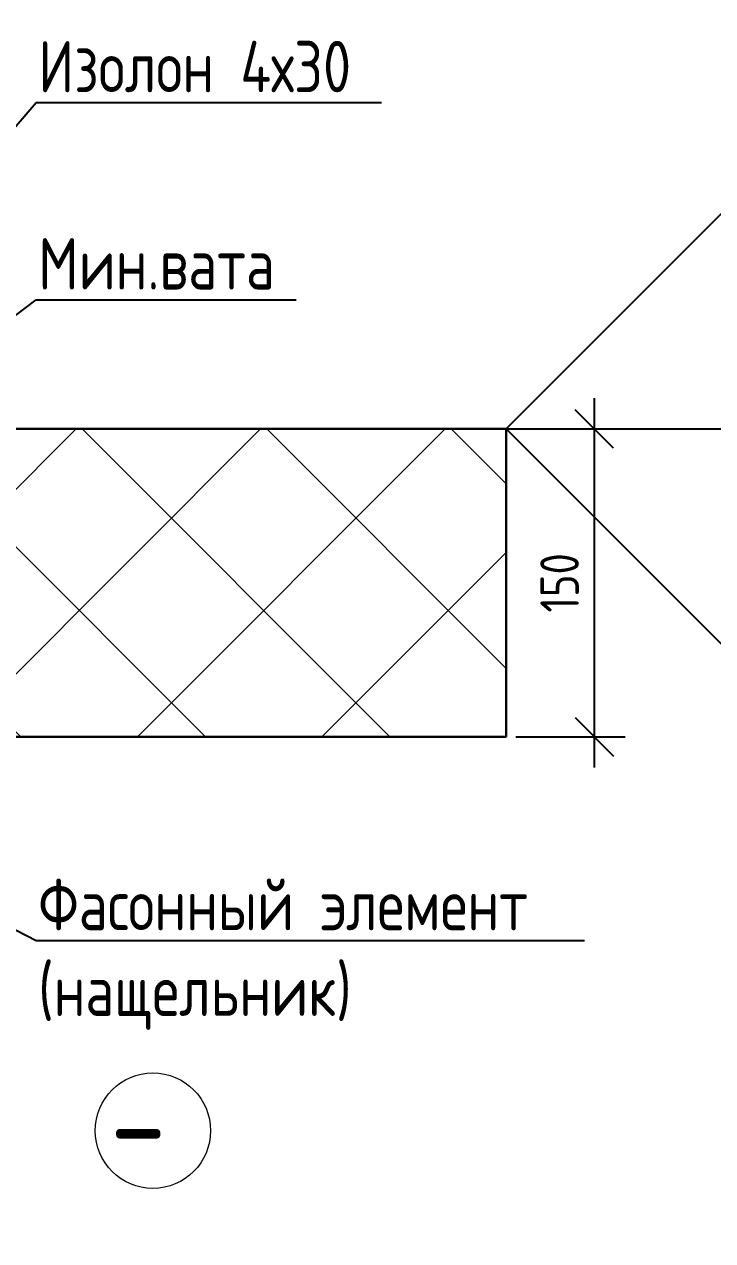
# Model space of a CAD drawing. Header units: millimetres. Extents: x -3689 to 3021565, y -698052 to -604547.
# Drawn here: x 2798735 to 2802086, y -669351 to -663434 of the extents above; entities that cross this region are included whole.
import ezdxf
from ezdxf import colors
from ezdxf.entities.mleader import LeaderData, LeaderLine
from ezdxf.enums import TextEntityAlignment as Align
from ezdxf.math import Vec2, Vec3

# ---------------------------------------------------------------- set-up
doc = ezdxf.new("R2010")
doc.units = ezdxf.units.MM
doc.header["$PDMODE"] = 35
doc.layers.get('0').update_dxf_attribs({"lineweight": 0})
doc.layers.get('Defpoints').update_dxf_attribs({"color": 4})
doc.layers.add('Размер', color=101, linetype='Continuous')
doc.layers.add('Сэндвич-панель', color=30, linetype='Continuous', lineweight=13)
doc.styles.add('ISOCPEUR', font='isocpeur.ttf', dxfattribs={"width": 0.8, "height": 2.5})
doc.styles.add('ГОСТ 2.304', font='CS_Gost2304.shx')
doc.dimstyles.new('СПДС', dxfattribs={"dimscale": 100, "dimtxt": 2.5, "dimasz": 2.5, "dimexe": 2, "dimexo": 0.625, "dimgap": 1, "dimtad": 1, "dimdec": 0, "dimtxsty": 'ГОСТ 2.304', "dimblk": 'OBLIQUE', "dimblk1": 'OBLIQUE', "dimblk2": 'OBLIQUE', "dimcen": 2.5, "dimdle": 2, "dimadec": 0, "dimazin": 2, "dimtfac": 0.75, "dimtdec": 4, "dimtmove": 1, "dimatfit": 3, "dimfxl": 1, "dimtfill": 1, "dimtolj": 1, "dimarcsym": 1})

# ---------------------------------------------------------------- blocks, each defined once
blk = doc.blocks.new('*U644')
at = {"layer": 'Сэндвич-панель', "ltscale": 5, "true_color": 0x2776bb}
h = blk.add_hatch(dxfattribs=at)
h.set_pattern_fill('ANSI37', color=152, scale=20)
h.set_pattern_definition([(45, (300, 129.7623069807112), (-44.90128060534577, 44.90128060534577), []), (135, (300, 129.7623069807112), (-44.90128060534577, -44.90128060534576), [])])
h.paths.add_polyline_path([(0, 0), (9.170296493842564e-15, 149.7623069807112), (400, 149.7623069807112), (400, 0)])
at = {"layer": 'Сэндвич-панель', "color": 152, "lineweight": 30, "ltscale": 5, "true_color": 0x2776bb}
blk.add_lwpolyline([(0, 0), (9.170296493842564e-15, 149.7623069807112), (400, 149.7623069807112), (400, 0)], close=True, dxfattribs=at)
blk = doc.blocks.new('_Oblique')
at = {"color": 0, "linetype": 'ByBlock', "lineweight": -2}
blk.add_line((-0.5, -0.5), (0.5, 0.5), dxfattribs=at)
blk = doc.blocks.new('*D659')
at = {"layer": 'Defpoints', "color": 0, "ltscale": 75, "transparency": 16777216}
for p in [(2801080.373203415, -665402.145401966), (2801080.373203415, -666899.7684717732), (2801509.461442148, -666899.7684717732)]:
    blk.add_point(p, dxfattribs=at)
at = {"layer": 'Размер', "color": 0, "lineweight": -2, "ltscale": 75, "transparency": 16777216}
for p, q in [((2801509.461442148, -665252.145401966), (2801509.461442148, -667049.7684717732)), ((2801127.248203415, -665402.145401966), (2801659.461442148, -665402.145401966)), ((2801127.248203415, -666899.7684717732), (2801659.461442148, -666899.7684717732))]:
    blk.add_line(p, q, dxfattribs=at)
at = {"layer": 'Размер', "color": 0, "lineweight": -2, "ltscale": 75, "transparency": 16777216, "xscale": 187.5, "yscale": 187.5, "zscale": 187.5}
for p, rotation in [((2801509.461442148, -665402.145401966), 90), ((2801509.461442148, -666899.7684717732), 270)]:
    blk.add_blockref('_Oblique', p, dxfattribs=dict(at, rotation=rotation))
at = {"layer": 'Размер', "color": 0, "ltscale": 75, "transparency": 16777216, "insert": (2801340.711442148, -666150.9569368701), "char_height": 187.5, "attachment_point": 5, "rotation": 90, "style": 'ГОСТ 2.304', "bg_fill": 3, "box_fill_scale": 1.1, "bg_fill_color": 256, "bg_fill_true_color": 13158600, "bg_fill_transparency": 0}
blk.add_mtext('\\A1;150', dxfattribs=at)
blk = doc.blocks.new('_TagCircle')
at = {"color": 0, "linetype": 'ByBlock', "lineweight": -2, "transparency": 16777216}
blk.add_circle((0, 0), 4, dxfattribs=at)
at = {"color": 0, "transparency": 16777216}
blk.add_attdef('НОМЕРЯРЛЫКА', text='', height=3, dxfattribs=at).set_placement((0, -1.5), align=Align.CENTER)
blk = doc.blocks.new('_Open90')
at = {"color": 0, "linetype": 'ByBlock', "lineweight": -2}
for p, q in [((-0.5, 0.5), (0, 0)), ((0, 0), (-1, 0)), ((0, 0), (-0.5, -0.5))]:
    blk.add_line(p, q, dxfattribs=at)
blk = doc.blocks.new('_None')

msp = doc.modelspace()

# ---------------------------------------------------------------- linework, layer by layer
at = {"ltscale": 100}
msp.add_circle((2799360.975445583, -668816.0845243856), 280.7602710630026, dxfattribs=at)

# ---------------------------------------------------------------- block references
at = {"layer": 'Сэндвич-панель', "color": 30, "lineweight": 30, "ltscale": 100, "true_color": 0xf26722, "xscale": -10, "yscale": 10, "zscale": 10, "rotation": 180}
msp.add_blockref('*U644', (2797080.373203414, -665402.145401966), dxfattribs=at)

# ---------------------------------------------------------------- texts
at = {"ltscale": 100, "insert": (2799152.503164202, -668529.4792399296), "char_height": 500, "attachment_point": 1, "style": 'ГОСТ 2.304'}
msp.add_mtext_dynamic_manual_height_columns('-', width=523.4145922233001, gutter_width=2500, heights=[0], dxfattribs=at)

# ---------------------------------------------------------------- leaders
ml = msp.add_multileader_mtext('Standard')
ml.set_content('Изолон 4х30', color=256, style='ISOCPEUR')
ml.set_leader_properties()
ml.set_arrow_properties(name='NONE')
ml.build(insert=Vec2(0, 0))
ml.multileader.update_dxf_attribs({"text_left_attachment_type": 6, "text_right_attachment_type": 6, "dogleg_length": 0.36, "arrow_head_size": 0.18})
ctx = ml.context
ctx.base_point, ctx.char_height, ctx.arrow_head_size, ctx.landing_gap_size, ctx.plane_origin = Vec3(2798793.014391201, -663814.2341326727), 250, 0.18, 10, Vec3(2800299.088099896, -665362.145401966)
ctx.left_attachment, ctx.right_attachment = 6, 6
notes = []
notes.append((ctx, [(0, (1, 1, 0), (2798792.654391201, -663814.2341326727), (1, 0), 0.36, [(0, [(2797459.516713306, -665362.145401966)], 0, [])])]))
ctx.mtext.insert, ctx.mtext.flow_direction = Vec3(2798803.014391201, -663514.2341326727), 5
ml = msp.add_multileader_mtext('Standard')
ml.set_content('Мин.вата', color=256, style='ISOCPEUR')
ml.set_leader_properties()
ml.set_arrow_properties(name='NONE')
ml.build(insert=Vec2(0, 0))
ml.multileader.update_dxf_attribs({"text_left_attachment_type": 6, "text_right_attachment_type": 6, "dogleg_length": 0.36, "arrow_head_size": 0.18})
ctx = ml.context
ctx.base_point, ctx.char_height, ctx.arrow_head_size, ctx.landing_gap_size, ctx.plane_origin = Vec3(2798793.014391201, -664773.8032997795), 250, 0.18, 10, Vec3(2800299.088099896, -666321.7145690728)
ctx.left_attachment, ctx.right_attachment = 6, 6
notes.append((ctx, [(0, (1, 1, 0), (2798792.654391201, -664773.8032997795), (1, 0), 0.36, [(0, [(2796980.373203417, -666150.9569368695)], 0, [])])]))
ctx.mtext.insert, ctx.mtext.flow_direction = Vec3(2798803.014391201, -664473.8032997795), 5
ml = msp.add_multileader_mtext('Standard')
ml.set_content('Фасонный элемент \\P(нащельник)', color=256, style='ISOCPEUR')
ml.set_leader_properties()
ml.set_arrow_properties(name='NONE')
ml.build(insert=Vec2(0, 0))
ml.multileader.update_dxf_attribs({"text_left_attachment_type": 6, "text_right_attachment_type": 6, "dogleg_length": 0.36, "arrow_head_size": 0.18})
ctx = ml.context
ctx.base_point, ctx.char_height, ctx.arrow_head_size, ctx.landing_gap_size, ctx.plane_origin = Vec3(2798793.014391201, -667891.0957879236), 250, 0.18, 10, Vec3(2800299.088099896, -669703.0803099684)
ctx.left_attachment, ctx.right_attachment = 6, 6
notes.append((ctx, [(0, (1, 1, 0), (2798792.654391201, -667891.0957879236), (1, 0), 0.36, [(0, [(2797459.516713306, -667207.1096544301)], 0, [])])]))
ctx.mtext.insert, ctx.mtext.flow_direction = Vec3(2798803.014391201, -667591.0957879236), 5
for ctx, leaders in notes:
    for number, flags, end, landing, length, lines in leaders:
        leader = LeaderData()
        leader.index, (leader.has_last_leader_line, leader.has_dogleg_vector, leader.attachment_direction) = number, flags
        leader.last_leader_point, leader.dogleg_vector, leader.dogleg_length = Vec3(end), Vec3(landing), length
        for number, points, colour, breaks in lines:
            line = LeaderLine()
            line.index, line.vertices, line.color, line.breaks = number, Vec3.list(points), colors.encode_raw_color(colour), breaks
            leader.lines.append(line)
        ctx.leaders.append(leader)

# ---------------------------------------------------------------- next in the draw order: dimensions: what is measured, and where the dimension line sits
at = {"layer": 'Размер', "color": 250, "ltscale": 75}
dim = msp.add_linear_dim(base=(2801509.461442148, -666899.7684717732), p1=(2801080.373203414, -665402.1454019657), p2=(2801080.373203414, -666899.768471773), angle=270, dimstyle='СПДС', override={"dimscale": 75, "dimlfac": 0.1}, dxfattribs=at)
dim.commit()
dim.dimension.update_dxf_attribs({"geometry": '*D659', "text_midpoint": (2801340.711442148, -666150.9569368701)})

# ---------------------------------------------------------------- next in the draw order: leaders
at = {"ltscale": 100}
ml = msp.add_multileader_block('Standard', dxfattribs=at)
ml.set_content('_TagCircle', color=256, scale=100)
ml.set_attribute('НОМЕРЯРЛЫКА', '1', width=0)
ml.set_leader_properties()
ml.set_arrow_properties(name='OPEN90')
ml.build(insert=Vec2(0, 0))
ml.multileader.update_dxf_attribs({"has_dogleg": 0, "text_left_attachment_type": 6, "text_right_attachment_type": 6, "dogleg_length": 0.36, "arrow_head_size": 25000, "scale": 100})
ctx = ml.context
ctx.base_point, ctx.scale, ctx.char_height, ctx.arrow_head_size, ctx.landing_gap_size, ctx.plane_origin = Vec3(2802220.638045536, -665402.145401966), 100, 2.5, 25000, 10, Vec3(2803752.985893026, -665365.6183941386)
ctx.left_attachment, ctx.right_attachment = 6, 6
notes = []
notes.append((ctx, [(0, (1, 1, 0), (2802220.278045536, -665402.145401966), (1, 0), 0.36, [(0, [(2801080.373203414, -665402.145401966)], 0, [])])]))
ctx.block.insert = Vec3(2802620.638045536, -665402.145401966)
ml = msp.add_multileader_block('Standard')
ml.set_content('_TagCircle', color=256, scale=100)
ml.set_attribute('НОМЕРЯРЛЫКА', 'В', width=0)
ml.set_leader_properties()
ml.set_arrow_properties(name='OPEN90')
ml.build(insert=Vec2(0, 0))
ml.multileader.update_dxf_attribs({"has_dogleg": 0, "text_left_attachment_type": 6, "text_right_attachment_type": 6, "dogleg_length": 0.36, "arrow_head_size": 25000, "scale": 100, "block_connection_type": 1})
ctx = ml.context
ctx.base_point, ctx.scale, ctx.char_height, ctx.arrow_head_size, ctx.landing_gap_size, ctx.plane_origin = Vec3(2796180.373203417, -670168.5137701163), 100, 2.5, 25000, 10, Vec3(2798852.985893029, -666863.2414639458)
ctx.left_attachment, ctx.right_attachment, ctx.attachment_type = 6, 6, 1
notes.append((ctx, [(0, (1, 1, 0), (2796180.013203417, -670168.5137701163), (1, 0), 0.36, [(0, [(2796180.373203417, -666899.768471773)], 0, [])])]))
ctx.block.insert = Vec3(2796180.373203417, -670168.5137701163)
for ctx, leaders in notes:
    for number, flags, end, landing, length, lines in leaders:
        leader = LeaderData()
        leader.index, (leader.has_last_leader_line, leader.has_dogleg_vector, leader.attachment_direction) = number, flags
        leader.last_leader_point, leader.dogleg_vector, leader.dogleg_length = Vec3(end), Vec3(landing), length
        for number, points, colour, breaks in lines:
            line = LeaderLine()
            line.index, line.vertices, line.color, line.breaks = number, Vec3.list(points), colors.encode_raw_color(colour), breaks
            leader.lines.append(line)
        ctx.leaders.append(leader)

doc.saveas('drawing.dxf')
